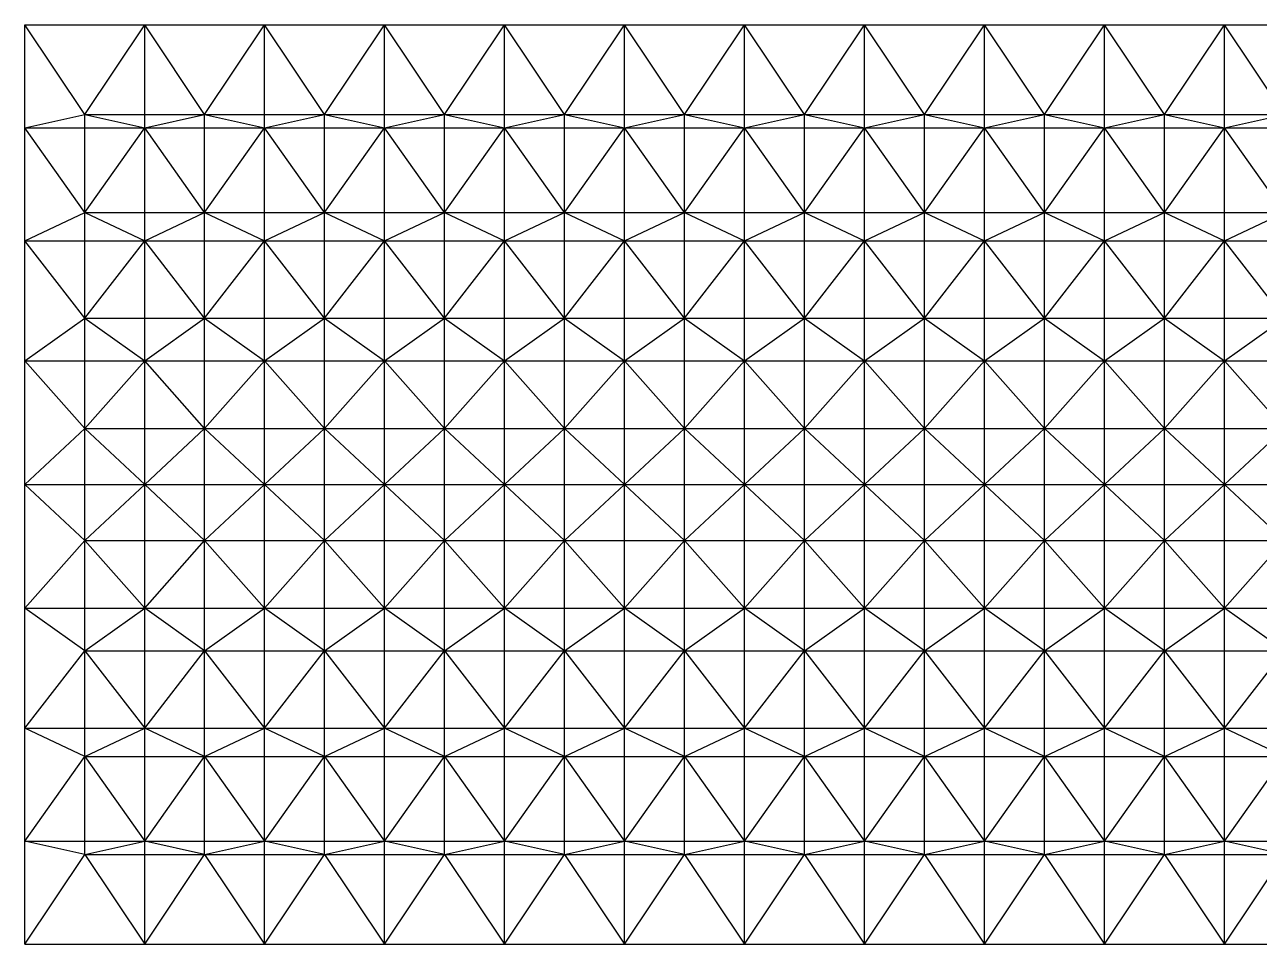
# Model space of a CAD drawing. Extents: x 0 to 63, y 0 to 23.
# Drawn here: x 0 to 30.87, y 0 to 23 of the extents above; entities that cross this region are included whole.
import ezdxf

# ---------------------------------------------------------------- set-up
doc = ezdxf.new("R2010")
doc.units = 0
doc.layers.get('0').update_dxf_attribs({"linetype": 'CONTINUOUS'})

msp = doc.modelspace()

# ---------------------------------------------------------------- linework, layer by layer
at = {"color": 7}
for p, q in [((0, 20.42, 1.71), (0, 23)), ((0, 23), (3, 23)), ((1.5, 20.75, -0.59), (0, 23)), ((1.5, 20.75, -0.59), (3, 23)), ((3, 20.42, 1.71), (3, 23)), ((3, 23), (6, 23)), ((4.5, 20.75, -0.59), (3, 23)), ((4.5, 20.75, -0.59), (6, 23)), ((6, 20.42, 1.71), (6, 23)), ((6, 23), (9, 23)), ((7.5, 20.75, -0.59), (6, 23)), ((7.5, 20.75, -0.59), (9, 23)), ((9, 20.42, 1.71), (9, 23)), ((9, 23), (12, 23)), ((10.5, 20.75, -0.59), (9, 23)), ((10.5, 20.75, -0.59), (12, 23)), ((12, 20.42, 1.71), (12, 23)), ((12, 23), (15, 23)), ((13.5, 20.75, -0.59), (12, 23)), ((13.5, 20.75, -0.59), (15, 23)), ((15, 20.42, 1.71), (15, 23)), ((15, 23), (18, 23)), ((16.5, 20.75, -0.59), (15, 23)), ((16.5, 20.75, -0.59), (18, 23)), ((18, 20.42, 1.71), (18, 23)), ((18, 23), (21, 23)), ((19.5, 20.75, -0.59), (18, 23)), ((19.5, 20.75, -0.59), (21, 23)), ((21, 20.42, 1.71), (21, 23)), ((21, 23), (24, 23)), ((22.5, 20.75, -0.59), (21, 23)), ((22.5, 20.75, -0.59), (24, 23)), ((24, 20.42, 1.71), (24, 23)), ((24, 23), (27, 23)), ((25.5, 20.75, -0.59), (24, 23)), ((25.5, 20.75, -0.59), (27, 23)), ((27, 20.42, 1.71), (27, 23)), ((27, 23), (30, 23)), ((28.5, 20.75, -0.59), (27, 23)), ((28.5, 20.75, -0.59), (30, 23)), ((30, 20.42, 1.71), (30, 23)), ((30, 23), (33, 23)), ((31.5, 20.75, -0.59), (30, 23)), ((0, 20.42, 1.71), (1.5, 20.75, -0.59)), ((1.5, 18.3, 0.76), (1.5, 20.75, -0.59)), ((1.5, 20.75, -0.59), (4.5, 20.75, -0.59)), ((1.5, 20.75, -0.59), (3, 20.42, 1.71)), ((3, 20.42, 1.71), (4.5, 20.75, -0.59)), ((4.5, 18.3, 0.76), (4.5, 20.75, -0.59)), ((4.5, 20.75, -0.59), (7.5, 20.75, -0.59)), ((4.5, 20.75, -0.59), (6, 20.42, 1.71)), ((6, 20.42, 1.71), (7.5, 20.75, -0.59)), ((7.5, 18.3, 0.76), (7.5, 20.75, -0.59)), ((7.5, 20.75, -0.59), (10.5, 20.75, -0.59)), ((7.5, 20.75, -0.59), (9, 20.42, 1.71)), ((9, 20.42, 1.71), (10.5, 20.75, -0.59)), ((10.5, 18.3, 0.76), (10.5, 20.75, -0.59)), ((10.5, 20.75, -0.59), (13.5, 20.75, -0.59)), ((10.5, 20.75, -0.59), (12, 20.42, 1.71)), ((12, 20.42, 1.71), (13.5, 20.75, -0.59)), ((13.5, 18.3, 0.76), (13.5, 20.75, -0.59)), ((13.5, 20.75, -0.59), (16.5, 20.75, -0.59)), ((13.5, 20.75, -0.59), (15, 20.42, 1.71)), ((15, 20.42, 1.71), (16.5, 20.75, -0.59)), ((16.5, 18.3, 0.76), (16.5, 20.75, -0.59)), ((16.5, 20.75, -0.59), (19.5, 20.75, -0.59)), ((16.5, 20.75, -0.59), (18, 20.42, 1.71)), ((18, 20.42, 1.71), (19.5, 20.75, -0.59)), ((19.5, 18.3, 0.76), (19.5, 20.75, -0.59)), ((19.5, 20.75, -0.59), (22.5, 20.75, -0.59)), ((19.5, 20.75, -0.59), (21, 20.42, 1.71)), ((21, 20.42, 1.71), (22.5, 20.75, -0.59)), ((22.5, 18.3, 0.76), (22.5, 20.75, -0.59)), ((22.5, 20.75, -0.59), (25.5, 20.75, -0.59)), ((22.5, 20.75, -0.59), (24, 20.42, 1.71)), ((24, 20.42, 1.71), (25.5, 20.75, -0.59)), ((25.5, 18.3, 0.76), (25.5, 20.75, -0.59)), ((25.5, 20.75, -0.59), (28.5, 20.75, -0.59)), ((25.5, 20.75, -0.59), (27, 20.42, 1.71)), ((27, 20.42, 1.71), (28.5, 20.75, -0.59)), ((28.5, 18.3, 0.76), (28.5, 20.75, -0.59)), ((28.5, 20.75, -0.59), (31.5, 20.75, -0.59)), ((28.5, 20.75, -0.59), (30, 20.42, 1.71)), ((30, 20.42, 1.71), (31.5, 20.75, -0.59)), ((0, 17.59, 2.97), (0, 20.42, 1.71)), ((0, 20.42, 1.71), (3, 20.42, 1.71)), ((1.5, 18.3, 0.76), (0, 20.42, 1.71)), ((1.5, 18.3, 0.76), (3, 20.42, 1.71)), ((3, 17.59, 2.97), (3, 20.42, 1.71)), ((3, 20.42, 1.71), (6, 20.42, 1.71)), ((4.5, 18.3, 0.76), (3, 20.42, 1.71)), ((4.5, 18.3, 0.76), (6, 20.42, 1.71)), ((6, 17.59, 2.97), (6, 20.42, 1.71)), ((6, 20.42, 1.71), (9, 20.42, 1.71)), ((7.5, 18.3, 0.76), (6, 20.42, 1.71)), ((7.5, 18.3, 0.76), (9, 20.42, 1.71)), ((9, 17.59, 2.97), (9, 20.42, 1.71)), ((9, 20.42, 1.71), (12, 20.42, 1.71)), ((10.5, 18.3, 0.76), (9, 20.42, 1.71)), ((10.5, 18.3, 0.76), (12, 20.42, 1.71)), ((12, 17.59, 2.97), (12, 20.42, 1.71)), ((12, 20.42, 1.71), (15, 20.42, 1.71)), ((13.5, 18.3, 0.76), (12, 20.42, 1.71)), ((13.5, 18.3, 0.76), (15, 20.42, 1.71)), ((15, 17.59, 2.97), (15, 20.42, 1.71)), ((15, 20.42, 1.71), (18, 20.42, 1.71)), ((16.5, 18.3, 0.76), (15, 20.42, 1.71)), ((16.5, 18.3, 0.76), (18, 20.42, 1.71)), ((18, 17.59, 2.97), (18, 20.42, 1.71)), ((18, 20.42, 1.71), (21, 20.42, 1.71)), ((19.5, 18.3, 0.76), (18, 20.42, 1.71)), ((19.5, 18.3, 0.76), (21, 20.42, 1.71)), ((21, 17.59, 2.97), (21, 20.42, 1.71)), ((21, 20.42, 1.71), (24, 20.42, 1.71)), ((22.5, 18.3, 0.76), (21, 20.42, 1.71)), ((22.5, 18.3, 0.76), (24, 20.42, 1.71)), ((24, 17.59, 2.97), (24, 20.42, 1.71)), ((24, 20.42, 1.71), (27, 20.42, 1.71)), ((25.5, 18.3, 0.76), (24, 20.42, 1.71)), ((25.5, 18.3, 0.76), (27, 20.42, 1.71)), ((27, 17.59, 2.97), (27, 20.42, 1.71)), ((27, 20.42, 1.71), (30, 20.42, 1.71)), ((28.5, 18.3, 0.76), (27, 20.42, 1.71)), ((28.5, 18.3, 0.76), (30, 20.42, 1.71)), ((30, 17.59, 2.97), (30, 20.42, 1.71)), ((30, 20.42, 1.71), (33, 20.42, 1.71)), ((31.5, 18.3, 0.76), (30, 20.42, 1.71)), ((0, 17.59, 2.97), (1.5, 18.3, 0.76)), ((1.5, 15.66, 1.68), (1.5, 18.3, 0.76)), ((1.5, 18.3, 0.76), (4.5, 18.3, 0.76)), ((1.5, 18.3, 0.76), (3, 17.59, 2.97)), ((3, 17.59, 2.97), (4.5, 18.3, 0.76)), ((4.5, 15.66, 1.68), (4.5, 18.3, 0.76)), ((4.5, 18.3, 0.76), (7.5, 18.3, 0.76)), ((4.5, 18.3, 0.76), (6, 17.59, 2.97)), ((6, 17.59, 2.97), (7.5, 18.3, 0.76)), ((7.5, 15.66, 1.68), (7.5, 18.3, 0.76)), ((7.5, 18.3, 0.76), (10.5, 18.3, 0.76)), ((7.5, 18.3, 0.76), (9, 17.59, 2.97)), ((9, 17.59, 2.97), (10.5, 18.3, 0.76)), ((10.5, 15.66, 1.68), (10.5, 18.3, 0.76)), ((10.5, 18.3, 0.76), (13.5, 18.3, 0.76)), ((10.5, 18.3, 0.76), (12, 17.59, 2.97)), ((12, 17.59, 2.97), (13.5, 18.3, 0.76)), ((13.5, 15.66, 1.68), (13.5, 18.3, 0.76)), ((13.5, 18.3, 0.76), (16.5, 18.3, 0.76)), ((13.5, 18.3, 0.76), (15, 17.59, 2.97)), ((15, 17.59, 2.97), (16.5, 18.3, 0.76)), ((16.5, 15.66, 1.68), (16.5, 18.3, 0.76)), ((16.5, 18.3, 0.76), (19.5, 18.3, 0.76)), ((16.5, 18.3, 0.76), (18, 17.59, 2.97)), ((18, 17.59, 2.97), (19.5, 18.3, 0.76)), ((19.5, 15.66, 1.68), (19.5, 18.3, 0.76)), ((19.5, 18.3, 0.76), (22.5, 18.3, 0.76)), ((19.5, 18.3, 0.76), (21, 17.59, 2.97)), ((21, 17.59, 2.97), (22.5, 18.3, 0.76)), ((22.5, 15.66, 1.68), (22.5, 18.3, 0.76)), ((22.5, 18.3, 0.76), (25.5, 18.3, 0.76)), ((22.5, 18.3, 0.76), (24, 17.59, 2.97)), ((24, 17.59, 2.97), (25.5, 18.3, 0.76)), ((25.5, 15.66, 1.68), (25.5, 18.3, 0.76)), ((25.5, 18.3, 0.76), (28.5, 18.3, 0.76)), ((25.5, 18.3, 0.76), (27, 17.59, 2.97)), ((27, 17.59, 2.97), (28.5, 18.3, 0.76)), ((28.5, 15.66, 1.68), (28.5, 18.3, 0.76)), ((28.5, 18.3, 0.76), (31.5, 18.3, 0.76)), ((28.5, 18.3, 0.76), (30, 17.59, 2.97)), ((30, 17.59, 2.97), (31.5, 18.3, 0.76)), ((0, 14.59, 3.74), (0, 17.59, 2.97)), ((0, 17.59, 2.97), (3, 17.59, 2.97)), ((1.5, 15.66, 1.68), (0, 17.59, 2.97)), ((1.5, 15.66, 1.68), (3, 17.59, 2.97)), ((3, 14.59, 3.74), (3, 17.59, 2.97)), ((3, 17.59, 2.97), (6, 17.59, 2.97)), ((4.5, 15.66, 1.68), (3, 17.59, 2.97)), ((4.5, 15.66, 1.68), (6, 17.59, 2.97)), ((6, 14.59, 3.74), (6, 17.59, 2.97)), ((6, 17.59, 2.97), (9, 17.59, 2.97)), ((7.5, 15.66, 1.68), (6, 17.59, 2.97)), ((7.5, 15.66, 1.68), (9, 17.59, 2.97)), ((9, 14.59, 3.74), (9, 17.59, 2.97)), ((9, 17.59, 2.97), (12, 17.59, 2.97)), ((10.5, 15.66, 1.68), (9, 17.59, 2.97)), ((10.5, 15.66, 1.68), (12, 17.59, 2.97)), ((12, 14.59, 3.74), (12, 17.59, 2.97)), ((12, 17.59, 2.97), (15, 17.59, 2.97)), ((13.5, 15.66, 1.68), (12, 17.59, 2.97)), ((13.5, 15.66, 1.68), (15, 17.59, 2.97)), ((15, 14.59, 3.74), (15, 17.59, 2.97)), ((15, 17.59, 2.97), (18, 17.59, 2.97)), ((16.5, 15.66, 1.68), (15, 17.59, 2.97)), ((16.5, 15.66, 1.68), (18, 17.59, 2.97)), ((18, 14.59, 3.74), (18, 17.59, 2.97)), ((18, 17.59, 2.97), (21, 17.59, 2.97)), ((19.5, 15.66, 1.68), (18, 17.59, 2.97)), ((19.5, 15.66, 1.68), (21, 17.59, 2.97)), ((21, 14.59, 3.74), (21, 17.59, 2.97)), ((21, 17.59, 2.97), (24, 17.59, 2.97)), ((22.5, 15.66, 1.68), (21, 17.59, 2.97)), ((22.5, 15.66, 1.68), (24, 17.59, 2.97)), ((24, 14.59, 3.74), (24, 17.59, 2.97)), ((24, 17.59, 2.97), (27, 17.59, 2.97)), ((25.5, 15.66, 1.68), (24, 17.59, 2.97)), ((25.5, 15.66, 1.68), (27, 17.59, 2.97)), ((27, 14.59, 3.74), (27, 17.59, 2.97)), ((27, 17.59, 2.97), (30, 17.59, 2.97)), ((28.5, 15.66, 1.68), (27, 17.59, 2.97)), ((28.5, 15.66, 1.68), (30, 17.59, 2.97)), ((30, 14.59, 3.74), (30, 17.59, 2.97)), ((30, 17.59, 2.97), (33, 17.59, 2.97)), ((31.5, 15.66, 1.68), (30, 17.59, 2.97)), ((0, 14.59, 3.74), (1.5, 15.66, 1.68)), ((1.5, 12.9, 2.14), (1.5, 15.66, 1.68)), ((1.5, 15.66, 1.68), (4.5, 15.66, 1.68)), ((1.5, 15.66, 1.68), (3, 14.59, 3.74)), ((3, 14.59, 3.74), (4.5, 15.66, 1.68)), ((4.5, 12.9, 2.14), (4.5, 15.66, 1.68)), ((4.5, 15.66, 1.68), (7.5, 15.66, 1.68)), ((4.5, 15.66, 1.68), (6, 14.59, 3.74)), ((6, 14.59, 3.74), (7.5, 15.66, 1.68)), ((7.5, 12.9, 2.14), (7.5, 15.66, 1.68)), ((7.5, 15.66, 1.68), (10.5, 15.66, 1.68)), ((7.5, 15.66, 1.68), (9, 14.59, 3.74)), ((9, 14.59, 3.74), (10.5, 15.66, 1.68)), ((10.5, 12.9, 2.14), (10.5, 15.66, 1.68)), ((10.5, 15.66, 1.68), (13.5, 15.66, 1.68)), ((10.5, 15.66, 1.68), (12, 14.59, 3.74)), ((12, 14.59, 3.74), (13.5, 15.66, 1.68)), ((13.5, 12.9, 2.14), (13.5, 15.66, 1.68)), ((13.5, 15.66, 1.68), (16.5, 15.66, 1.68)), ((13.5, 15.66, 1.68), (15, 14.59, 3.74)), ((15, 14.59, 3.74), (16.5, 15.66, 1.68)), ((16.5, 12.9, 2.14), (16.5, 15.66, 1.68)), ((16.5, 15.66, 1.68), (19.5, 15.66, 1.68)), ((16.5, 15.66, 1.68), (18, 14.59, 3.74)), ((18, 14.59, 3.74), (19.5, 15.66, 1.68)), ((19.5, 12.9, 2.14), (19.5, 15.66, 1.68)), ((19.5, 15.66, 1.68), (22.5, 15.66, 1.68)), ((19.5, 15.66, 1.68), (21, 14.59, 3.74)), ((21, 14.59, 3.74), (22.5, 15.66, 1.68)), ((22.5, 12.9, 2.14), (22.5, 15.66, 1.68)), ((22.5, 15.66, 1.68), (25.5, 15.66, 1.68)), ((22.5, 15.66, 1.68), (24, 14.59, 3.74)), ((24, 14.59, 3.74), (25.5, 15.66, 1.68)), ((25.5, 12.9, 2.14), (25.5, 15.66, 1.68)), ((25.5, 15.66, 1.68), (28.5, 15.66, 1.68)), ((25.5, 15.66, 1.68), (27, 14.59, 3.74)), ((27, 14.59, 3.74), (28.5, 15.66, 1.68)), ((28.5, 12.9, 2.14), (28.5, 15.66, 1.68)), ((28.5, 15.66, 1.68), (31.5, 15.66, 1.68)), ((28.5, 15.66, 1.68), (30, 14.59, 3.74)), ((30, 14.59, 3.74), (31.5, 15.66, 1.68)), ((0, 11.5, 4), (0, 14.59, 3.74)), ((0, 14.59, 3.74), (3, 14.59, 3.74)), ((1.5, 12.9, 2.14), (0, 14.59, 3.74)), ((1.5, 12.9, 2.14), (3, 14.59, 3.74)), ((3, 11.5, 4), (3, 14.59, 3.74)), ((3, 14.59, 3.74), (6, 14.59, 3.74)), ((4.5, 12.9, 2.14), (3, 14.59, 3.74)), ((4.5, 12.9, 2.14), (6, 14.59, 3.74)), ((6, 11.5, 4), (6, 14.59, 3.74)), ((6, 14.59, 3.74), (9, 14.59, 3.74)), ((7.5, 12.9, 2.14), (6, 14.59, 3.74)), ((7.5, 12.9, 2.14), (9, 14.59, 3.74)), ((9, 11.5, 4), (9, 14.59, 3.74)), ((9, 14.59, 3.74), (12, 14.59, 3.74)), ((10.5, 12.9, 2.14), (9, 14.59, 3.74)), ((10.5, 12.9, 2.14), (12, 14.59, 3.74)), ((12, 11.5, 4), (12, 14.59, 3.74)), ((12, 14.59, 3.74), (15, 14.59, 3.74)), ((13.5, 12.9, 2.14), (12, 14.59, 3.74)), ((13.5, 12.9, 2.14), (15, 14.59, 3.74)), ((15, 11.5, 4), (15, 14.59, 3.74)), ((15, 14.59, 3.74), (18, 14.59, 3.74)), ((16.5, 12.9, 2.14), (15, 14.59, 3.74)), ((16.5, 12.9, 2.14), (18, 14.59, 3.74)), ((18, 11.5, 4), (18, 14.59, 3.74)), ((18, 14.59, 3.74), (21, 14.59, 3.74)), ((19.5, 12.9, 2.14), (18, 14.59, 3.74)), ((19.5, 12.9, 2.14), (21, 14.59, 3.74)), ((21, 11.5, 4), (21, 14.59, 3.74)), ((21, 14.59, 3.74), (24, 14.59, 3.74)), ((22.5, 12.9, 2.14), (21, 14.59, 3.74)), ((22.5, 12.9, 2.14), (24, 14.59, 3.74)), ((24, 11.5, 4), (24, 14.59, 3.74)), ((24, 14.59, 3.74), (27, 14.59, 3.74)), ((25.5, 12.9, 2.14), (24, 14.59, 3.74)), ((25.5, 12.9, 2.14), (27, 14.59, 3.74)), ((27, 11.5, 4), (27, 14.59, 3.74)), ((27, 14.59, 3.74), (30, 14.59, 3.74)), ((28.5, 12.9, 2.14), (27, 14.59, 3.74)), ((28.5, 12.9, 2.14), (30, 14.59, 3.74)), ((30, 11.5, 4), (30, 14.59, 3.74)), ((30, 14.59, 3.74), (33, 14.59, 3.74)), ((31.5, 12.9, 2.14), (30, 14.59, 3.74)), ((0, 11.5, 4), (1.5, 12.9, 2.14)), ((1.5, 10.1, 2.14), (1.5, 12.9, 2.14)), ((1.5, 12.9, 2.14), (4.5, 12.9, 2.14)), ((1.5, 12.9, 2.14), (3, 11.5, 4)), ((3, 11.5, 4), (4.5, 12.9, 2.14)), ((4.5, 10.1, 2.14), (4.5, 12.9, 2.14)), ((4.5, 12.9, 2.14), (7.5, 12.9, 2.14)), ((4.5, 12.9, 2.14), (6, 11.5, 4)), ((6, 11.5, 4), (7.5, 12.9, 2.14)), ((7.5, 10.1, 2.14), (7.5, 12.9, 2.14)), ((7.5, 12.9, 2.14), (10.5, 12.9, 2.14)), ((7.5, 12.9, 2.14), (9, 11.5, 4)), ((9, 11.5, 4), (10.5, 12.9, 2.14)), ((10.5, 10.1, 2.14), (10.5, 12.9, 2.14)), ((10.5, 12.9, 2.14), (13.5, 12.9, 2.14)), ((10.5, 12.9, 2.14), (12, 11.5, 4)), ((12, 11.5, 4), (13.5, 12.9, 2.14)), ((13.5, 10.1, 2.14), (13.5, 12.9, 2.14)), ((13.5, 12.9, 2.14), (16.5, 12.9, 2.14)), ((13.5, 12.9, 2.14), (15, 11.5, 4)), ((15, 11.5, 4), (16.5, 12.9, 2.14)), ((16.5, 10.1, 2.14), (16.5, 12.9, 2.14)), ((16.5, 12.9, 2.14), (19.5, 12.9, 2.14)), ((16.5, 12.9, 2.14), (18, 11.5, 4)), ((18, 11.5, 4), (19.5, 12.9, 2.14)), ((19.5, 10.1, 2.14), (19.5, 12.9, 2.14)), ((19.5, 12.9, 2.14), (22.5, 12.9, 2.14)), ((19.5, 12.9, 2.14), (21, 11.5, 4)), ((21, 11.5, 4), (22.5, 12.9, 2.14)), ((22.5, 10.1, 2.14), (22.5, 12.9, 2.14)), ((22.5, 12.9, 2.14), (25.5, 12.9, 2.14)), ((22.5, 12.9, 2.14), (24, 11.5, 4)), ((24, 11.5, 4), (25.5, 12.9, 2.14)), ((25.5, 10.1, 2.14), (25.5, 12.9, 2.14)), ((25.5, 12.9, 2.14), (28.5, 12.9, 2.14)), ((25.5, 12.9, 2.14), (27, 11.5, 4)), ((27, 11.5, 4), (28.5, 12.9, 2.14)), ((28.5, 10.1, 2.14), (28.5, 12.9, 2.14)), ((28.5, 12.9, 2.14), (31.5, 12.9, 2.14)), ((28.5, 12.9, 2.14), (30, 11.5, 4)), ((30, 11.5, 4), (31.5, 12.9, 2.14)), ((0, 8.41, 3.74), (0, 11.5, 4)), ((0, 11.5, 4), (3, 11.5, 4)), ((1.5, 10.1, 2.14), (0, 11.5, 4)), ((1.5, 10.1, 2.14), (3, 11.5, 4)), ((3, 8.41, 3.74), (3, 11.5, 4)), ((3, 11.5, 4), (6, 11.5, 4)), ((4.5, 10.1, 2.14), (3, 11.5, 4)), ((4.5, 10.1, 2.14), (6, 11.5, 4)), ((6, 8.41, 3.74), (6, 11.5, 4)), ((6, 11.5, 4), (9, 11.5, 4)), ((7.5, 10.1, 2.14), (6, 11.5, 4)), ((7.5, 10.1, 2.14), (9, 11.5, 4)), ((9, 8.41, 3.74), (9, 11.5, 4)), ((9, 11.5, 4), (12, 11.5, 4)), ((10.5, 10.1, 2.14), (9, 11.5, 4)), ((10.5, 10.1, 2.14), (12, 11.5, 4)), ((12, 8.41, 3.74), (12, 11.5, 4)), ((12, 11.5, 4), (15, 11.5, 4)), ((13.5, 10.1, 2.14), (12, 11.5, 4)), ((13.5, 10.1, 2.14), (15, 11.5, 4)), ((15, 8.41, 3.74), (15, 11.5, 4)), ((15, 11.5, 4), (18, 11.5, 4)), ((16.5, 10.1, 2.14), (15, 11.5, 4)), ((16.5, 10.1, 2.14), (18, 11.5, 4)), ((18, 8.41, 3.74), (18, 11.5, 4)), ((18, 11.5, 4), (21, 11.5, 4)), ((19.5, 10.1, 2.14), (18, 11.5, 4)), ((19.5, 10.1, 2.14), (21, 11.5, 4)), ((21, 8.41, 3.74), (21, 11.5, 4)), ((21, 11.5, 4), (24, 11.5, 4)), ((22.5, 10.1, 2.14), (21, 11.5, 4)), ((22.5, 10.1, 2.14), (24, 11.5, 4)), ((24, 8.41, 3.74), (24, 11.5, 4)), ((24, 11.5, 4), (27, 11.5, 4)), ((25.5, 10.1, 2.14), (24, 11.5, 4)), ((25.5, 10.1, 2.14), (27, 11.5, 4)), ((27, 8.41, 3.74), (27, 11.5, 4)), ((27, 11.5, 4), (30, 11.5, 4)), ((28.5, 10.1, 2.14), (27, 11.5, 4)), ((28.5, 10.1, 2.14), (30, 11.5, 4)), ((30, 8.41, 3.74), (30, 11.5, 4)), ((30, 11.5, 4), (33, 11.5, 4)), ((31.5, 10.1, 2.14), (30, 11.5, 4)), ((0, 8.41, 3.74), (1.5, 10.1, 2.14)), ((1.5, 7.34, 1.68), (1.5, 10.1, 2.14)), ((1.5, 10.1, 2.14), (4.5, 10.1, 2.14)), ((1.5, 10.1, 2.14), (3, 8.41, 3.74)), ((3, 8.41, 3.74), (4.5, 10.1, 2.14)), ((4.5, 7.34, 1.68), (4.5, 10.1, 2.14)), ((4.5, 10.1, 2.14), (7.5, 10.1, 2.14)), ((4.5, 10.1, 2.14), (6, 8.41, 3.74)), ((6, 8.41, 3.74), (7.5, 10.1, 2.14)), ((7.5, 7.34, 1.68), (7.5, 10.1, 2.14)), ((7.5, 10.1, 2.14), (10.5, 10.1, 2.14)), ((7.5, 10.1, 2.14), (9, 8.41, 3.74)), ((9, 8.41, 3.74), (10.5, 10.1, 2.14)), ((10.5, 7.34, 1.68), (10.5, 10.1, 2.14)), ((10.5, 10.1, 2.14), (13.5, 10.1, 2.14)), ((10.5, 10.1, 2.14), (12, 8.41, 3.74)), ((12, 8.41, 3.74), (13.5, 10.1, 2.14)), ((13.5, 7.34, 1.68), (13.5, 10.1, 2.14)), ((13.5, 10.1, 2.14), (16.5, 10.1, 2.14)), ((13.5, 10.1, 2.14), (15, 8.41, 3.74)), ((15, 8.41, 3.74), (16.5, 10.1, 2.14)), ((16.5, 7.34, 1.68), (16.5, 10.1, 2.14)), ((16.5, 10.1, 2.14), (19.5, 10.1, 2.14)), ((16.5, 10.1, 2.14), (18, 8.41, 3.74)), ((18, 8.41, 3.74), (19.5, 10.1, 2.14)), ((19.5, 7.34, 1.68), (19.5, 10.1, 2.14)), ((19.5, 10.1, 2.14), (22.5, 10.1, 2.14)), ((19.5, 10.1, 2.14), (21, 8.41, 3.74)), ((21, 8.41, 3.74), (22.5, 10.1, 2.14)), ((22.5, 7.34, 1.68), (22.5, 10.1, 2.14)), ((22.5, 10.1, 2.14), (25.5, 10.1, 2.14)), ((22.5, 10.1, 2.14), (24, 8.41, 3.74)), ((24, 8.41, 3.74), (25.5, 10.1, 2.14)), ((25.5, 7.34, 1.68), (25.5, 10.1, 2.14)), ((25.5, 10.1, 2.14), (28.5, 10.1, 2.14)), ((25.5, 10.1, 2.14), (27, 8.41, 3.74)), ((27, 8.41, 3.74), (28.5, 10.1, 2.14)), ((28.5, 7.34, 1.68), (28.5, 10.1, 2.14)), ((28.5, 10.1, 2.14), (31.5, 10.1, 2.14)), ((28.5, 10.1, 2.14), (30, 8.41, 3.74)), ((30, 8.41, 3.74), (31.5, 10.1, 2.14)), ((0, 5.41, 2.97), (0, 8.41, 3.74)), ((0, 8.41, 3.74), (3, 8.41, 3.74)), ((1.5, 7.34, 1.68), (0, 8.41, 3.74)), ((1.5, 7.34, 1.68), (3, 8.41, 3.74)), ((3, 5.41, 2.97), (3, 8.41, 3.74)), ((3, 8.41, 3.74), (6, 8.41, 3.74)), ((4.5, 7.34, 1.68), (3, 8.41, 3.74)), ((4.5, 7.34, 1.68), (6, 8.41, 3.74)), ((6, 5.41, 2.97), (6, 8.41, 3.74)), ((6, 8.41, 3.74), (9, 8.41, 3.74)), ((7.5, 7.34, 1.68), (6, 8.41, 3.74)), ((7.5, 7.34, 1.68), (9, 8.41, 3.74)), ((9, 5.41, 2.97), (9, 8.41, 3.74)), ((9, 8.41, 3.74), (12, 8.41, 3.74)), ((10.5, 7.34, 1.68), (9, 8.41, 3.74)), ((10.5, 7.34, 1.68), (12, 8.41, 3.74)), ((12, 5.41, 2.97), (12, 8.41, 3.74)), ((12, 8.41, 3.74), (15, 8.41, 3.74)), ((13.5, 7.34, 1.68), (12, 8.41, 3.74)), ((13.5, 7.34, 1.68), (15, 8.41, 3.74)), ((15, 5.41, 2.97), (15, 8.41, 3.74)), ((15, 8.41, 3.74), (18, 8.41, 3.74)), ((16.5, 7.34, 1.68), (15, 8.41, 3.74)), ((16.5, 7.34, 1.68), (18, 8.41, 3.74)), ((18, 5.41, 2.97), (18, 8.41, 3.74)), ((18, 8.41, 3.74), (21, 8.41, 3.74)), ((19.5, 7.34, 1.68), (18, 8.41, 3.74)), ((19.5, 7.34, 1.68), (21, 8.41, 3.74)), ((21, 5.41, 2.97), (21, 8.41, 3.74)), ((21, 8.41, 3.74), (24, 8.41, 3.74)), ((22.5, 7.34, 1.68), (21, 8.41, 3.74)), ((22.5, 7.34, 1.68), (24, 8.41, 3.74)), ((24, 5.41, 2.97), (24, 8.41, 3.74)), ((24, 8.41, 3.74), (27, 8.41, 3.74)), ((25.5, 7.34, 1.68), (24, 8.41, 3.74)), ((25.5, 7.34, 1.68), (27, 8.41, 3.74)), ((27, 5.41, 2.97), (27, 8.41, 3.74)), ((27, 8.41, 3.74), (30, 8.41, 3.74)), ((28.5, 7.34, 1.68), (27, 8.41, 3.74)), ((28.5, 7.34, 1.68), (30, 8.41, 3.74)), ((30, 5.41, 2.97), (30, 8.41, 3.74)), ((30, 8.41, 3.74), (33, 8.41, 3.74)), ((31.5, 7.34, 1.68), (30, 8.41, 3.74)), ((0, 5.41, 2.97), (1.5, 7.34, 1.68)), ((1.5, 4.7, 0.76), (1.5, 7.34, 1.68)), ((1.5, 7.34, 1.68), (4.5, 7.34, 1.68)), ((1.5, 7.34, 1.68), (3, 5.41, 2.97)), ((3, 5.41, 2.97), (4.5, 7.34, 1.68)), ((4.5, 4.7, 0.76), (4.5, 7.34, 1.68)), ((4.5, 7.34, 1.68), (7.5, 7.34, 1.68)), ((4.5, 7.34, 1.68), (6, 5.41, 2.97)), ((6, 5.41, 2.97), (7.5, 7.34, 1.68)), ((7.5, 4.7, 0.76), (7.5, 7.34, 1.68)), ((7.5, 7.34, 1.68), (10.5, 7.34, 1.68)), ((7.5, 7.34, 1.68), (9, 5.41, 2.97)), ((9, 5.41, 2.97), (10.5, 7.34, 1.68)), ((10.5, 4.7, 0.76), (10.5, 7.34, 1.68)), ((10.5, 7.34, 1.68), (13.5, 7.34, 1.68)), ((10.5, 7.34, 1.68), (12, 5.41, 2.97)), ((12, 5.41, 2.97), (13.5, 7.34, 1.68)), ((13.5, 4.7, 0.76), (13.5, 7.34, 1.68)), ((13.5, 7.34, 1.68), (16.5, 7.34, 1.68)), ((13.5, 7.34, 1.68), (15, 5.41, 2.97)), ((15, 5.41, 2.97), (16.5, 7.34, 1.68)), ((16.5, 4.7, 0.76), (16.5, 7.34, 1.68)), ((16.5, 7.34, 1.68), (19.5, 7.34, 1.68)), ((16.5, 7.34, 1.68), (18, 5.41, 2.97)), ((18, 5.41, 2.97), (19.5, 7.34, 1.68)), ((19.5, 4.7, 0.76), (19.5, 7.34, 1.68)), ((19.5, 7.34, 1.68), (22.5, 7.34, 1.68)), ((19.5, 7.34, 1.68), (21, 5.41, 2.97)), ((21, 5.41, 2.97), (22.5, 7.34, 1.68)), ((22.5, 4.7, 0.76), (22.5, 7.34, 1.68)), ((22.5, 7.34, 1.68), (25.5, 7.34, 1.68)), ((22.5, 7.34, 1.68), (24, 5.41, 2.97)), ((24, 5.41, 2.97), (25.5, 7.34, 1.68)), ((25.5, 4.7, 0.76), (25.5, 7.34, 1.68)), ((25.5, 7.34, 1.68), (28.5, 7.34, 1.68)), ((25.5, 7.34, 1.68), (27, 5.41, 2.97)), ((27, 5.41, 2.97), (28.5, 7.34, 1.68)), ((28.5, 4.7, 0.76), (28.5, 7.34, 1.68)), ((28.5, 7.34, 1.68), (31.5, 7.34, 1.68)), ((28.5, 7.34, 1.68), (30, 5.41, 2.97)), ((30, 5.41, 2.97), (31.5, 7.34, 1.68)), ((0, 2.58, 1.71), (0, 5.41, 2.97)), ((0, 5.41, 2.97), (3, 5.41, 2.97)), ((1.5, 4.7, 0.76), (0, 5.41, 2.97)), ((1.5, 4.7, 0.76), (3, 5.41, 2.97)), ((3, 2.58, 1.71), (3, 5.41, 2.97)), ((3, 5.41, 2.97), (6, 5.41, 2.97)), ((4.5, 4.7, 0.76), (3, 5.41, 2.97)), ((4.5, 4.7, 0.76), (6, 5.41, 2.97)), ((6, 2.58, 1.71), (6, 5.41, 2.97)), ((6, 5.41, 2.97), (9, 5.41, 2.97)), ((7.5, 4.7, 0.76), (6, 5.41, 2.97)), ((7.5, 4.7, 0.76), (9, 5.41, 2.97)), ((9, 2.58, 1.71), (9, 5.41, 2.97)), ((9, 5.41, 2.97), (12, 5.41, 2.97)), ((10.5, 4.7, 0.76), (9, 5.41, 2.97)), ((10.5, 4.7, 0.76), (12, 5.41, 2.97)), ((12, 2.58, 1.71), (12, 5.41, 2.97)), ((12, 5.41, 2.97), (15, 5.41, 2.97)), ((13.5, 4.7, 0.76), (12, 5.41, 2.97)), ((13.5, 4.7, 0.76), (15, 5.41, 2.97)), ((15, 2.58, 1.71), (15, 5.41, 2.97)), ((15, 5.41, 2.97), (18, 5.41, 2.97)), ((16.5, 4.7, 0.76), (15, 5.41, 2.97)), ((16.5, 4.7, 0.76), (18, 5.41, 2.97)), ((18, 2.58, 1.71), (18, 5.41, 2.97)), ((18, 5.41, 2.97), (21, 5.41, 2.97)), ((19.5, 4.7, 0.76), (18, 5.41, 2.97)), ((19.5, 4.7, 0.76), (21, 5.41, 2.97)), ((21, 2.58, 1.71), (21, 5.41, 2.97)), ((21, 5.41, 2.97), (24, 5.41, 2.97)), ((22.5, 4.7, 0.76), (21, 5.41, 2.97)), ((22.5, 4.7, 0.76), (24, 5.41, 2.97)), ((24, 2.58, 1.71), (24, 5.41, 2.97)), ((24, 5.41, 2.97), (27, 5.41, 2.97)), ((25.5, 4.7, 0.76), (24, 5.41, 2.97)), ((25.5, 4.7, 0.76), (27, 5.41, 2.97)), ((27, 2.58, 1.71), (27, 5.41, 2.97)), ((27, 5.41, 2.97), (30, 5.41, 2.97)), ((28.5, 4.7, 0.76), (27, 5.41, 2.97)), ((28.5, 4.7, 0.76), (30, 5.41, 2.97)), ((30, 2.58, 1.71), (30, 5.41, 2.97)), ((30, 5.41, 2.97), (33, 5.41, 2.97)), ((31.5, 4.7, 0.76), (30, 5.41, 2.97)), ((0, 2.58, 1.71), (1.5, 4.7, 0.76)), ((1.5, 2.25, -0.59), (1.5, 4.7, 0.76)), ((1.5, 4.7, 0.76), (4.5, 4.7, 0.76)), ((1.5, 4.7, 0.76), (3, 2.58, 1.71)), ((3, 2.58, 1.71), (4.5, 4.7, 0.76)), ((4.5, 2.25, -0.59), (4.5, 4.7, 0.76)), ((4.5, 4.7, 0.76), (7.5, 4.7, 0.76)), ((4.5, 4.7, 0.76), (6, 2.58, 1.71)), ((6, 2.58, 1.71), (7.5, 4.7, 0.76)), ((7.5, 2.25, -0.59), (7.5, 4.7, 0.76)), ((7.5, 4.7, 0.76), (10.5, 4.7, 0.76)), ((7.5, 4.7, 0.76), (9, 2.58, 1.71)), ((9, 2.58, 1.71), (10.5, 4.7, 0.76)), ((10.5, 2.25, -0.59), (10.5, 4.7, 0.76)), ((10.5, 4.7, 0.76), (13.5, 4.7, 0.76)), ((10.5, 4.7, 0.76), (12, 2.58, 1.71)), ((12, 2.58, 1.71), (13.5, 4.7, 0.76)), ((13.5, 2.25, -0.59), (13.5, 4.7, 0.76)), ((13.5, 4.7, 0.76), (16.5, 4.7, 0.76)), ((13.5, 4.7, 0.76), (15, 2.58, 1.71)), ((15, 2.58, 1.71), (16.5, 4.7, 0.76)), ((16.5, 2.25, -0.59), (16.5, 4.7, 0.76)), ((16.5, 4.7, 0.76), (19.5, 4.7, 0.76)), ((16.5, 4.7, 0.76), (18, 2.58, 1.71)), ((18, 2.58, 1.71), (19.5, 4.7, 0.76)), ((19.5, 2.25, -0.59), (19.5, 4.7, 0.76)), ((19.5, 4.7, 0.76), (22.5, 4.7, 0.76)), ((19.5, 4.7, 0.76), (21, 2.58, 1.71)), ((21, 2.58, 1.71), (22.5, 4.7, 0.76)), ((22.5, 2.25, -0.59), (22.5, 4.7, 0.76)), ((22.5, 4.7, 0.76), (25.5, 4.7, 0.76)), ((22.5, 4.7, 0.76), (24, 2.58, 1.71)), ((24, 2.58, 1.71), (25.5, 4.7, 0.76)), ((25.5, 2.25, -0.59), (25.5, 4.7, 0.76)), ((25.5, 4.7, 0.76), (28.5, 4.7, 0.76)), ((25.5, 4.7, 0.76), (27, 2.58, 1.71)), ((27, 2.58, 1.71), (28.5, 4.7, 0.76)), ((28.5, 2.25, -0.59), (28.5, 4.7, 0.76)), ((28.5, 4.7, 0.76), (31.5, 4.7, 0.76)), ((28.5, 4.7, 0.76), (30, 2.58, 1.71)), ((30, 2.58, 1.71), (31.5, 4.7, 0.76)), ((0, 0), (0, 2.58, 1.71)), ((0, 2.58, 1.71), (3, 2.58, 1.71)), ((1.5, 2.25, -0.59), (0, 2.58, 1.71)), ((1.5, 2.25, -0.59), (3, 2.58, 1.71)), ((3, 0), (3, 2.58, 1.71)), ((3, 2.58, 1.71), (6, 2.58, 1.71)), ((4.5, 2.25, -0.59), (3, 2.58, 1.71)), ((4.5, 2.25, -0.59), (6, 2.58, 1.71)), ((6, 0), (6, 2.58, 1.71)), ((6, 2.58, 1.71), (9, 2.58, 1.71)), ((7.5, 2.25, -0.59), (6, 2.58, 1.71)), ((7.5, 2.25, -0.59), (9, 2.58, 1.71)), ((9, 0), (9, 2.58, 1.71)), ((9, 2.58, 1.71), (12, 2.58, 1.71)), ((10.5, 2.25, -0.59), (9, 2.58, 1.71)), ((10.5, 2.25, -0.59), (12, 2.58, 1.71)), ((12, 0), (12, 2.58, 1.71)), ((12, 2.58, 1.71), (15, 2.58, 1.71)), ((13.5, 2.25, -0.59), (12, 2.58, 1.71)), ((13.5, 2.25, -0.59), (15, 2.58, 1.71)), ((15, 0), (15, 2.58, 1.71)), ((15, 2.58, 1.71), (18, 2.58, 1.71)), ((16.5, 2.25, -0.59), (15, 2.58, 1.71)), ((16.5, 2.25, -0.59), (18, 2.58, 1.71)), ((18, 0), (18, 2.58, 1.71)), ((18, 2.58, 1.71), (21, 2.58, 1.71)), ((19.5, 2.25, -0.59), (18, 2.58, 1.71)), ((19.5, 2.25, -0.59), (21, 2.58, 1.71)), ((21, 0), (21, 2.58, 1.71)), ((21, 2.58, 1.71), (24, 2.58, 1.71)), ((22.5, 2.25, -0.59), (21, 2.58, 1.71)), ((22.5, 2.25, -0.59), (24, 2.58, 1.71)), ((24, 0), (24, 2.58, 1.71)), ((24, 2.58, 1.71), (27, 2.58, 1.71)), ((25.5, 2.25, -0.59), (24, 2.58, 1.71)), ((25.5, 2.25, -0.59), (27, 2.58, 1.71)), ((27, 0), (27, 2.58, 1.71)), ((27, 2.58, 1.71), (30, 2.58, 1.71)), ((28.5, 2.25, -0.59), (27, 2.58, 1.71)), ((28.5, 2.25, -0.59), (30, 2.58, 1.71)), ((30, 0), (30, 2.58, 1.71)), ((30, 2.58, 1.71), (33, 2.58, 1.71)), ((31.5, 2.25, -0.59), (30, 2.58, 1.71)), ((0, 0), (1.5, 2.25, -0.59)), ((1.5, 2.25, -0.59), (4.5, 2.25, -0.59)), ((1.5, 2.25, -0.59), (3, 0)), ((3, 0), (4.5, 2.25, -0.59)), ((4.5, 2.25, -0.59), (7.5, 2.25, -0.59)), ((4.5, 2.25, -0.59), (6, 0)), ((6, 0), (7.5, 2.25, -0.59)), ((7.5, 2.25, -0.59), (10.5, 2.25, -0.59)), ((7.5, 2.25, -0.59), (9, 0)), ((9, 0), (10.5, 2.25, -0.59)), ((10.5, 2.25, -0.59), (13.5, 2.25, -0.59)), ((10.5, 2.25, -0.59), (12, 0)), ((12, 0), (13.5, 2.25, -0.59)), ((13.5, 2.25, -0.59), (16.5, 2.25, -0.59)), ((13.5, 2.25, -0.59), (15, 0)), ((15, 0), (16.5, 2.25, -0.59)), ((16.5, 2.25, -0.59), (19.5, 2.25, -0.59)), ((16.5, 2.25, -0.59), (18, 0)), ((18, 0), (19.5, 2.25, -0.59)), ((19.5, 2.25, -0.59), (22.5, 2.25, -0.59)), ((19.5, 2.25, -0.59), (21, 0)), ((21, 0), (22.5, 2.25, -0.59)), ((22.5, 2.25, -0.59), (25.5, 2.25, -0.59)), ((22.5, 2.25, -0.59), (24, 0)), ((24, 0), (25.5, 2.25, -0.59)), ((25.5, 2.25, -0.59), (28.5, 2.25, -0.59)), ((25.5, 2.25, -0.59), (27, 0)), ((27, 0), (28.5, 2.25, -0.59)), ((28.5, 2.25, -0.59), (31.5, 2.25, -0.59)), ((28.5, 2.25, -0.59), (30, 0)), ((30, 0), (31.5, 2.25, -0.59)), ((0, 0), (3, 0)), ((3, 0), (6, 0)), ((6, 0), (9, 0)), ((9, 0), (12, 0)), ((12, 0), (15, 0)), ((15, 0), (18, 0)), ((18, 0), (21, 0)), ((21, 0), (24, 0)), ((24, 0), (27, 0)), ((27, 0), (30, 0)), ((30, 0), (33, 0))]:
    msp.add_line(p, q, dxfattribs=at)

doc.saveas('drawing.dxf')
